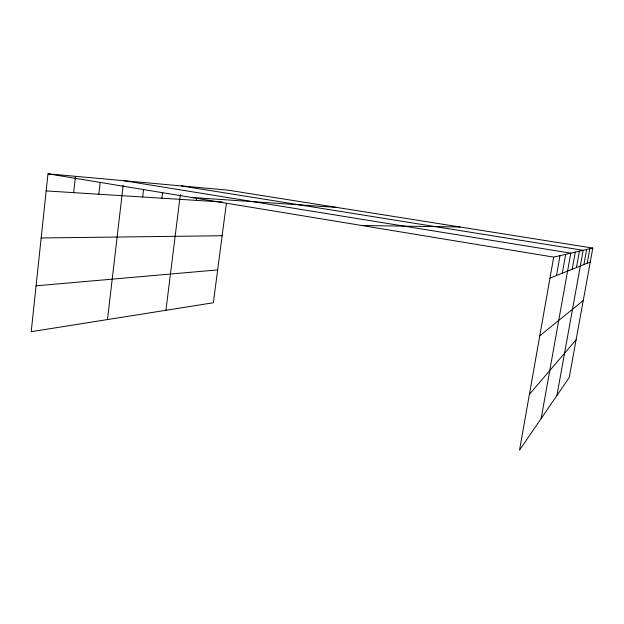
<?xml version="1.0" encoding="UTF-8"?>
<svg xmlns="http://www.w3.org/2000/svg" width="624" height="624" viewBox="0 0 624 624"><rect width="100%" height="100%" fill="white"/><g stroke="black" fill="none" stroke-linecap="round" stroke-linejoin="round"><path stroke-width="0.94" d="M592.8 248.079L553.699 257.119L519.527 450.177L569.228 377.512L592.8 248.079L228.111 190.164L47.986 173.823L31.2 331.687L213.353 302.757L226.395 203.237M73.655 192.644L75.457 176.311M98.818 194.228L100.175 182.27M107.492 319.566L123.154 185.375M142.67 196.997L143.59 189.298M161.889 198.206L162.568 192.644M165.922 310.292L180.344 194.548M196.396 200.382L196.63 198.533M556.483 275.519L560.009 255.653M562.31 273.195L565.679 254.35M541.141 418.579L570.788 253.165L123.7 180.687M572.208 269.248L575.289 252.127M576.443 267.556L579.4 251.176M556.904 395.53L583.167 250.302L181.42 185.929M583.9 264.576L586.638 249.506M587.2 263.266L589.836 248.765M529.417 394.306L576.092 339.815M539.768 335.813L583.245 300.557M549.978 278.117L590.257 262.041M36.075 285.831L217.659 269.903M41.168 237.97L222.136 235.747M361.624 225.482L460.083 227.003M46.168 190.913L222.635 202.036M191.474 197.449L336.703 207.41M47.986 173.823L553.699 257.119"/></g></svg>
